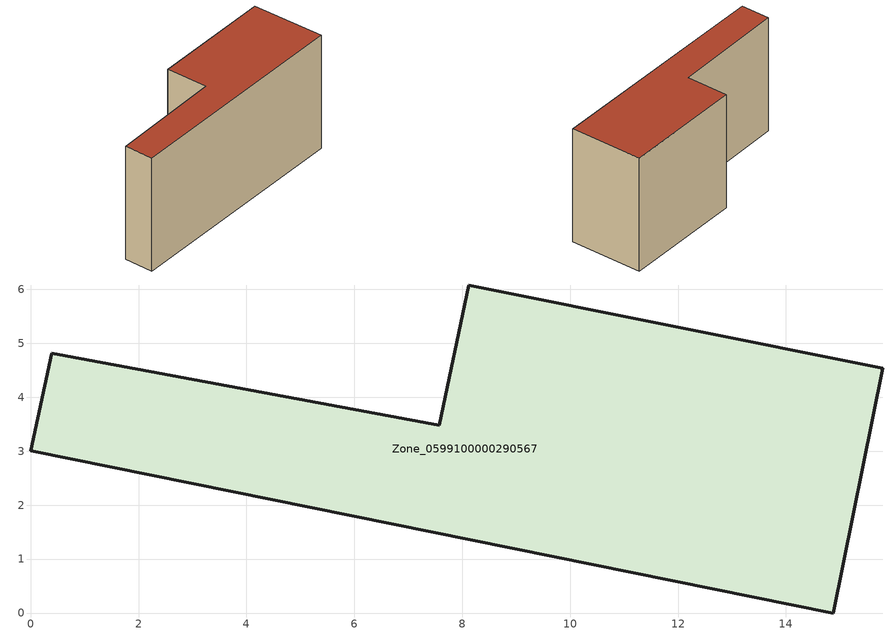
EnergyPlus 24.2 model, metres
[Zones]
Zone_0599100000290567
 floor ground (C_G): 7.58,3.48 8.12,6.08 15.8,4.54 14.88,0 0,3.01 0.39,4.82 z0
 wall outside (C_F): 14.88,0 15.8,4.54 8.12,6.08 7.58,3.48 0.39,4.82 0,3.01 14.88,0 z0:7.54
 roof outside (C_R): 0,3.01 14.88,0 15.8,4.54 8.12,6.08 7.58,3.48 0.39,4.82 z7.54
[BUILDING]
Pand.0599100000290567: North Axis=0; Terrain=City; Loads Convergence Tolerance Value=0.04; Temperature Convergence Tolerance Value=0.4; Solar Distribution=FullExterior; Maximum Number of Warmup Days=25; Minimum Number of Warmup Days=1
[Site:Location]
Rotterdam.The.Hague.AP_ZH_NLD Design_Conditions: Latitude=51.96; Longitude=4.45; Time Zone=1; Elevation=-4.5
[SITE:GROUNDTEMPERATURE:BUILDINGSURFACE]
18, 18, 18, 18, 18, 18, 18, 18, 18, 18, 18, 18
[MATERIAL] Thermal Absorptance=0.9; Solar Absorptance=0.7; Visible Absorptance=0.7
Name | Roughness | Thickness | Conductivity | Density | Specific Heat
G.TI.1946 | MediumSmooth | 0.15 | 1 | 540 | 1210
F.TI.1946 | Rough | 0.3 | 0.857143 | 1920 | 840
R.TI.1946 | MediumRough | 0.2 | 0.1 | 1500 | 1000
[CONSTRUCTION]
C_G: G.TI.1946
C_F: F.TI.1946
C_R: R.TI.1946
[ZONE]
Zone_0599100000290567: Type=1; Multiplier=1; Ceiling Height=Autocalculate; Volume=Autocalculate; Floor Area=autocalculate; Part of Total Floor Area=Yes
[ZONEINFILTRATION:DESIGNFLOWRATE]
Infil_Zone_0599100000290567: Zone or ZoneList or Space or SpaceList=Zone_0599100000290567; Schedule=AlwaysOn; Design Flow Rate Calculation Method=Flow/Area; Flow Rate per Floor Area=0.003; Constant Term Coefficient=1; Temperature Term Coefficient=0; Velocity Term Coefficient=0; Velocity Squared Term Coefficient=0
[HVACTEMPLATE:ZONE:IDEALLOADSAIRSYSTEM]
Zone_0599100000290567: Maximum Heating Supply Air Temperature=50; Minimum Cooling Supply Air Temperature=13; Maximum Heating Supply Air Humidity Ratio=0.0156; Minimum Cooling Supply Air Humidity Ratio=0.0077; Heating Limit=NoLimit; Cooling Limit=NoLimit; Dehumidification Control Type=ConstantSensibleHeatRatio; Cooling Sensible Heat Ratio=0.7; Dehumidification Setpoint=60; Humidification Control Type=None; Humidification Setpoint=30; Outdoor Air Method=None; Outdoor Air Flow Rate per Person=0.00944; Outdoor Air Flow Rate per Zone Floor Area=0; Outdoor Air Flow Rate per Zone=0; Demand Controlled Ventilation Type=None; Outdoor Air Economizer Type=NoEconomizer; Heat Recovery Type=None; Sensible Heat Recovery Effectiveness=0.7; Latent Heat Recovery Effectiveness=0.65
[ZONECONTROL:THERMOSTAT]
ThermostatControl_Zone_0599100000290567: Zone or ZoneList=Zone_0599100000290567; Control Type Schedule=DualSetpointControlType; Control 1=Thermostat_Zone_0599100000290567; Temperature Difference Between Cutout And Setpoint=0
[THERMOSTATSETPOINT:DUALSETPOINT]
Thermostat_Zone_0599100000290567: Heating Setpoint Temperature Schedule=HeatingSetpoint_Zone_0599100000290567; Cooling Setpoint Temperature Schedule=CoolingSetpoint_Zone_0599100000290567
[SCHEDULE:COMPACT]
HeatingSetpoint_Zone_0599100000290567: Through: 12/31, For: AllDays, Until: 24:00, 21
CoolingSetpoint_Zone_0599100000290567: Through: 12/31, For: AllDays, Until: 24:00, 24
DualSetpointControlType: Through: 12/31, For: AllDays, Until: 24:00, 4
AlwaysOn: Through: 12/31, For: AllDays, Until: 24:00, 1
